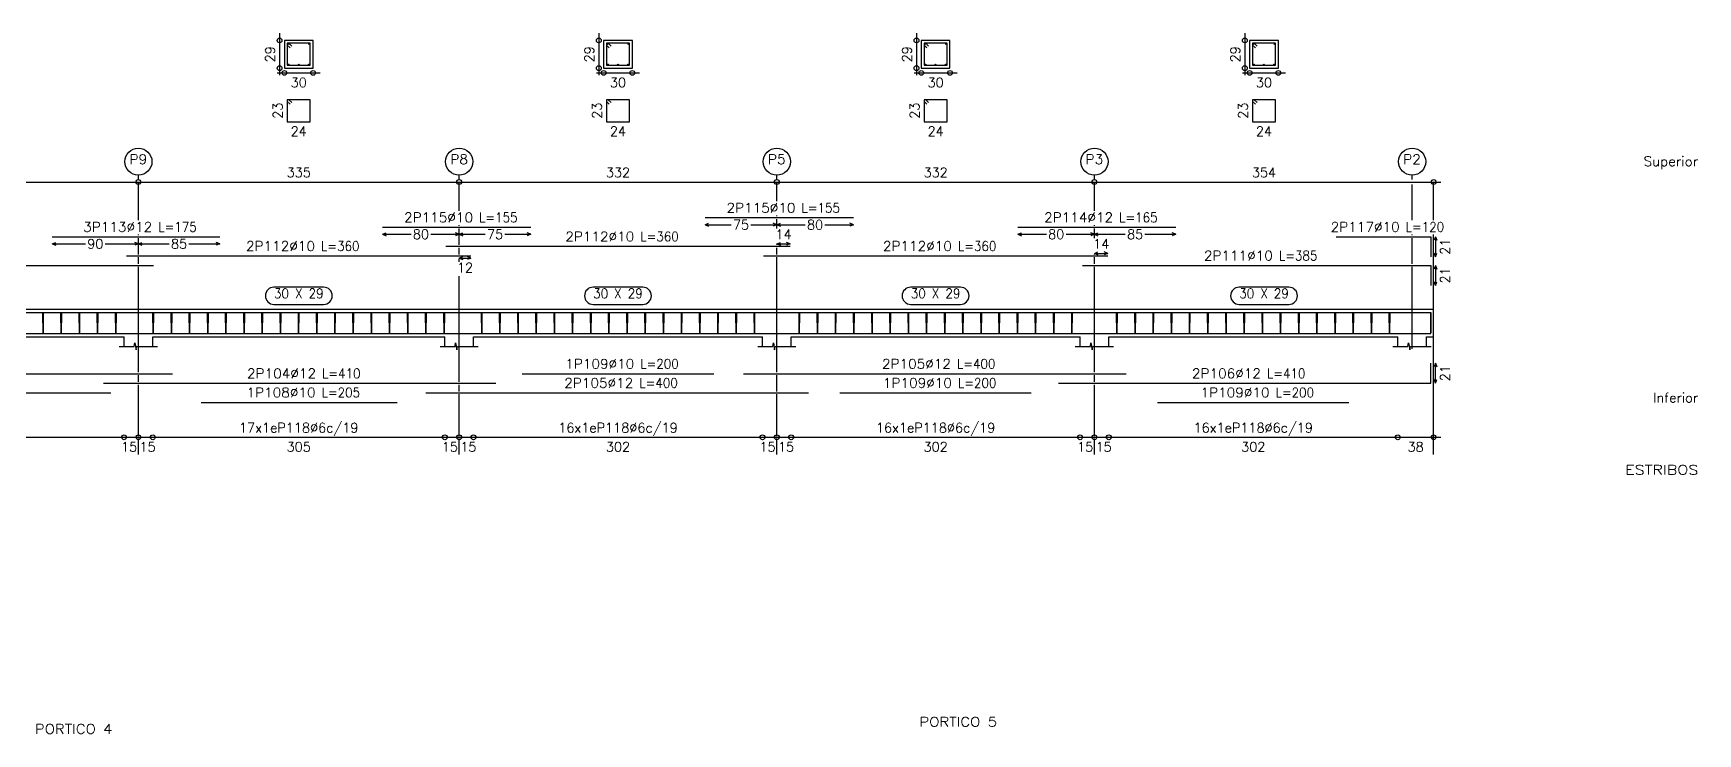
# Model space of a CAD drawing. Header units: millimetres. Extents: x 650.1 to 709.5, y 350.8 to 392.8.
# Drawn here: x 682.11 to 699.5, y 361.89 to 369.21 of the extents above; entities that cross this region are included whole.
import ezdxf
from ezdxf.enums import TextEntityAlignment as Align

# ---------------------------------------------------------------- set-up
doc = ezdxf.new("R2010")
doc.units = ezdxf.units.MM
doc.linetypes.add('CYPELINEA', pattern=[0])
for name, color, linetype in [('ARM_DENTRO_VIGA', 4, 'Continuous'), ('ARM_ESTRIBOS', 5, 'Continuous'), ('ARM_LONGITUDES', 3, 'CYPELINEA'), ('ARM_TEXTOS', 3, 'CYPELINEA'), ('COT_ARM', 3, 'CYPELINEA'), ('COT_COTAS', 3, 'CYPELINEA'), ('COT_EST', 3, 'CYPELINEA'), ('COT_LIN_APOYOS', 2, 'CYPELINEA'), ('COT_LIN_AUX_COTA', 2, 'CYPELINEA'), ('REF_ESCALA', 3, 'CYPELINEA'), ('REF_NOMBRE', 3, 'CYPELINEA'), ('REF_REFERENCIA', 3, 'CYPELINEA'), ('SEC_CONTORNOS', 2, 'Continuous'), ('SEC_DIM_VIGA', 3, 'CYPELINEA'), ('TXT_EST', 3, 'CYPELINEA'), ('TXT_LONG', 3, 'CYPELINEA')]:
    doc.layers.add(name, color=color, linetype=linetype)
doc.styles.get("Standard").update_dxf_attribs({"font": 'romans.shx'})

msp = doc.modelspace()

# ---------------------------------------------------------------- linework, layer by layer
at = {"layer": 'ARM_DENTRO_VIGA', "color": 4}
for p, q in [((684.765, 369.102), (684.78, 369.102)), ((684.772, 369.11), (684.772, 369.095)), ((684.983, 369.102), (684.998, 369.102)), ((684.99, 369.11), (684.99, 369.095)), ((688.101, 369.102), (688.116, 369.102)), ((688.109, 369.11), (688.109, 369.095)), ((688.319, 369.102), (688.334, 369.102)), ((688.327, 369.11), (688.327, 369.095)), ((691.421, 369.102), (691.436, 369.102)), ((691.429, 369.11), (691.429, 369.095)), ((691.639, 369.102), (691.654, 369.102)), ((691.647, 369.11), (691.647, 369.095)), ((694.854, 369.102), (694.869, 369.102)), ((694.861, 369.11), (694.861, 369.095)), ((695.072, 369.102), (695.087, 369.102)), ((695.079, 369.11), (695.079, 369.095)), ((684.764, 368.885), (684.782, 368.885)), ((684.773, 368.894), (684.773, 368.876)), ((684.874, 368.885), (684.889, 368.885)), ((684.881, 368.892), (684.881, 368.877)), ((684.98, 368.885), (684.998, 368.885)), ((684.989, 368.894), (684.989, 368.876)), ((688.101, 368.885), (688.119, 368.885)), ((688.11, 368.894), (688.11, 368.876)), ((688.21, 368.885), (688.225, 368.885)), ((688.218, 368.892), (688.218, 368.877)), ((688.317, 368.885), (688.335, 368.885)), ((688.326, 368.894), (688.326, 368.876)), ((691.421, 368.885), (691.439, 368.885)), ((691.43, 368.894), (691.43, 368.876)), ((691.53, 368.885), (691.545, 368.885)), ((691.538, 368.892), (691.538, 368.877)), ((691.637, 368.885), (691.655, 368.885)), ((691.646, 368.894), (691.646, 368.876)), ((694.853, 368.885), (694.871, 368.885)), ((694.862, 368.894), (694.862, 368.876)), ((694.963, 368.885), (694.978, 368.885)), ((694.97, 368.892), (694.97, 368.877)), ((695.069, 368.885), (695.087, 368.885)), ((695.078, 368.894), (695.078, 368.876))]:
    msp.add_line(p, q, dxfattribs=at)
for points in [[(689.128, 367.286), (690.678, 367.286)], [(682.305, 367.086), (684.055, 367.086)], [(685.758, 367.186), (687.308, 367.186)], [(692.398, 367.186), (694.048, 367.186)], [(695.723, 367.086), (696.713, 367.086), (696.713, 366.876)], [(686.418, 366.986), (690.018, 366.986)], [(678.922, 366.576), (678.922, 366.786), (683.362, 366.786)], [(683.081, 366.886), (686.681, 366.886)], [(689.738, 366.886), (693.338, 366.886)], [(693.073, 366.786), (696.713, 366.786), (696.713, 366.576)], [(678.922, 366.082), (678.922, 366.292), (683.362, 366.292)], [(678.922, 366.284), (678.922, 366.074), (683.562, 366.074)], [(682.305, 366.292), (684.055, 366.292)], [(683.081, 366.292), (686.681, 366.292)], [(685.758, 366.292), (687.308, 366.292)], [(686.418, 366.292), (690.018, 366.292)], [(689.128, 366.292), (690.678, 366.292)], [(689.738, 366.292), (693.338, 366.292)], [(692.398, 366.292), (694.048, 366.292)], [(692.823, 366.074), (696.713, 366.074), (696.713, 366.284)], [(693.073, 366.292), (696.713, 366.292), (696.713, 366.082)], [(695.723, 366.292), (696.713, 366.292), (696.713, 366.082)], [(679.416, 366.074), (682.916, 366.074)], [(682.841, 366.074), (686.941, 366.074)], [(683.862, 366.074), (685.911, 366.074)], [(686.208, 366.074), (690.208, 366.074)], [(687.218, 366.074), (689.218, 366.074)], [(689.528, 366.074), (693.528, 366.074)], [(690.538, 366.074), (692.538, 366.074)], [(693.858, 366.074), (695.858, 366.074)], [(678.922, 365.863), (678.922, 365.653), (683.562, 365.653)], [(692.823, 365.553), (696.713, 365.553), (696.713, 365.763)], [(682.841, 365.553), (686.941, 365.553)], [(687.218, 365.653), (689.218, 365.653)], [(689.528, 365.653), (693.528, 365.653)], [(679.416, 365.453), (682.916, 365.453)], [(683.862, 365.353), (685.911, 365.353)], [(686.208, 365.453), (690.208, 365.453)], [(690.538, 365.453), (692.538, 365.453)], [(693.858, 365.353), (695.858, 365.353)]]:
    msp.add_lwpolyline(points, dxfattribs=at)
for centre, radius in [((684.772, 369.102), 0.005), ((684.99, 369.102), 0.005), ((688.109, 369.102), 0.005), ((688.327, 369.102), 0.005), ((691.429, 369.102), 0.005), ((691.647, 369.102), 0.005), ((694.861, 369.102), 0.005), ((695.079, 369.102), 0.005), ((684.773, 368.885), 0.006), ((684.881, 368.885), 0.005), ((684.989, 368.885), 0.006), ((688.11, 368.885), 0.006), ((688.218, 368.885), 0.005), ((688.326, 368.885), 0.006), ((691.43, 368.885), 0.006), ((691.538, 368.885), 0.005), ((691.646, 368.885), 0.006), ((694.862, 368.885), 0.006), ((694.97, 368.885), 0.005), ((695.078, 368.885), 0.006)]:
    msp.add_circle(centre, radius, dxfattribs=at)
at = {"layer": 'ARM_ESTRIBOS', "color": 5}
for points in [[(684.809, 369.079), (684.779, 369.109), (684.761, 369.109), (684.761, 368.879), (685.001, 368.879), (685.001, 369.109), (684.761, 369.109), (684.761, 369.091), (684.791, 369.061)], [(688.145, 369.079), (688.116, 369.109), (688.098, 369.109), (688.098, 368.879), (688.338, 368.879), (688.338, 369.109), (688.098, 369.109), (688.098, 369.091), (688.127, 369.061)], [(691.465, 369.079), (691.436, 369.109), (691.418, 369.109), (691.418, 368.879), (691.658, 368.879), (691.658, 369.109), (691.418, 369.109), (691.418, 369.091), (691.447, 369.061)], [(694.898, 369.079), (694.868, 369.109), (694.85, 369.109), (694.85, 368.879), (695.09, 368.879), (695.09, 369.109), (694.85, 369.109), (694.85, 369.091), (694.88, 369.061)], [(684.809, 368.489), (684.779, 368.519), (684.761, 368.519), (684.761, 368.289), (685.001, 368.289), (685.001, 368.519), (684.761, 368.519), (684.761, 368.501), (684.791, 368.471)], [(688.145, 368.489), (688.116, 368.519), (688.098, 368.519), (688.098, 368.289), (688.338, 368.289), (688.338, 368.519), (688.098, 368.519), (688.098, 368.501), (688.127, 368.471)], [(691.465, 368.489), (691.436, 368.519), (691.418, 368.519), (691.418, 368.289), (691.658, 368.289), (691.658, 368.519), (691.418, 368.519), (691.418, 368.501), (691.447, 368.471)], [(694.898, 368.489), (694.868, 368.519), (694.85, 368.519), (694.85, 368.289), (695.09, 368.289), (695.09, 368.519), (694.85, 368.519), (694.85, 368.501), (694.88, 368.471)], [(682.211, 366.269), (682.211, 366.298), (682.208, 366.068), (682.205, 366.298), (682.204, 366.28), (682.204, 366.251)], [(682.401, 366.269), (682.401, 366.298), (682.398, 366.068), (682.395, 366.298), (682.394, 366.28), (682.394, 366.251)], [(682.591, 366.269), (682.591, 366.298), (682.588, 366.068), (682.585, 366.298), (682.584, 366.28), (682.584, 366.251)], [(682.781, 366.269), (682.781, 366.298), (682.778, 366.068), (682.775, 366.298), (682.774, 366.28), (682.774, 366.251)], [(682.971, 366.269), (682.971, 366.298), (682.968, 366.068), (682.965, 366.298), (682.964, 366.28), (682.964, 366.251)], [(683.363, 366.269), (683.363, 366.298), (683.36, 366.068), (683.357, 366.298), (683.357, 366.28), (683.357, 366.251)], [(683.553, 366.269), (683.553, 366.298), (683.55, 366.068), (683.547, 366.298), (683.547, 366.28), (683.547, 366.251)], [(683.743, 366.269), (683.743, 366.298), (683.74, 366.068), (683.737, 366.298), (683.737, 366.28), (683.737, 366.251)], [(683.933, 366.269), (683.933, 366.298), (683.93, 366.068), (683.927, 366.298), (683.927, 366.28), (683.927, 366.251)], [(684.123, 366.269), (684.123, 366.298), (684.12, 366.068), (684.117, 366.298), (684.117, 366.28), (684.117, 366.251)], [(684.313, 366.269), (684.313, 366.298), (684.31, 366.068), (684.307, 366.298), (684.307, 366.28), (684.307, 366.251)], [(684.503, 366.269), (684.503, 366.298), (684.5, 366.068), (684.497, 366.298), (684.497, 366.28), (684.497, 366.251)], [(684.693, 366.269), (684.693, 366.298), (684.69, 366.068), (684.687, 366.298), (684.687, 366.28), (684.687, 366.251)], [(684.883, 366.269), (684.883, 366.298), (684.88, 366.068), (684.877, 366.298), (684.877, 366.28), (684.877, 366.251)], [(685.073, 366.269), (685.073, 366.298), (685.07, 366.068), (685.067, 366.298), (685.067, 366.28), (685.067, 366.251)], [(685.263, 366.269), (685.263, 366.298), (685.26, 366.068), (685.257, 366.298), (685.257, 366.28), (685.257, 366.251)], [(685.453, 366.269), (685.453, 366.298), (685.45, 366.068), (685.447, 366.298), (685.447, 366.28), (685.447, 366.251)], [(685.643, 366.269), (685.643, 366.298), (685.64, 366.068), (685.637, 366.298), (685.637, 366.28), (685.637, 366.251)], [(685.833, 366.269), (685.833, 366.298), (685.83, 366.068), (685.827, 366.298), (685.827, 366.28), (685.827, 366.251)], [(686.023, 366.269), (686.023, 366.298), (686.02, 366.068), (686.017, 366.298), (686.017, 366.28), (686.017, 366.251)], [(686.213, 366.269), (686.213, 366.298), (686.21, 366.068), (686.207, 366.298), (686.207, 366.28), (686.207, 366.251)], [(686.403, 366.269), (686.403, 366.298), (686.4, 366.068), (686.397, 366.298), (686.397, 366.28), (686.397, 366.251)], [(686.796, 366.269), (686.796, 366.298), (686.793, 366.068), (686.79, 366.298), (686.79, 366.28), (686.79, 366.251)], [(686.986, 366.269), (686.986, 366.298), (686.983, 366.068), (686.98, 366.298), (686.98, 366.28), (686.98, 366.251)], [(687.176, 366.269), (687.176, 366.298), (687.173, 366.068), (687.17, 366.298), (687.17, 366.28), (687.17, 366.251)], [(687.366, 366.269), (687.366, 366.298), (687.363, 366.068), (687.36, 366.298), (687.36, 366.28), (687.36, 366.251)], [(687.556, 366.269), (687.556, 366.298), (687.553, 366.068), (687.55, 366.298), (687.55, 366.28), (687.55, 366.251)], [(687.746, 366.269), (687.746, 366.298), (687.743, 366.068), (687.74, 366.298), (687.74, 366.28), (687.74, 366.251)], [(687.936, 366.269), (687.936, 366.298), (687.933, 366.068), (687.93, 366.298), (687.93, 366.28), (687.93, 366.251)], [(688.126, 366.269), (688.126, 366.298), (688.123, 366.068), (688.12, 366.298), (688.12, 366.28), (688.12, 366.251)], [(688.316, 366.269), (688.316, 366.298), (688.313, 366.068), (688.31, 366.298), (688.31, 366.28), (688.31, 366.251)], [(688.506, 366.269), (688.506, 366.298), (688.503, 366.068), (688.5, 366.298), (688.5, 366.28), (688.5, 366.251)], [(688.696, 366.269), (688.696, 366.298), (688.693, 366.068), (688.69, 366.298), (688.69, 366.28), (688.69, 366.251)], [(688.886, 366.269), (688.886, 366.298), (688.883, 366.068), (688.88, 366.298), (688.88, 366.28), (688.88, 366.251)], [(689.076, 366.269), (689.076, 366.298), (689.073, 366.068), (689.07, 366.298), (689.07, 366.28), (689.07, 366.251)], [(689.266, 366.269), (689.266, 366.298), (689.263, 366.068), (689.26, 366.298), (689.26, 366.28), (689.26, 366.251)], [(689.456, 366.269), (689.456, 366.298), (689.453, 366.068), (689.45, 366.298), (689.45, 366.28), (689.45, 366.251)], [(689.646, 366.269), (689.646, 366.298), (689.643, 366.068), (689.64, 366.298), (689.64, 366.28), (689.64, 366.251)], [(690.116, 366.269), (690.116, 366.298), (690.113, 366.068), (690.11, 366.298), (690.11, 366.28), (690.11, 366.251)], [(690.306, 366.269), (690.306, 366.298), (690.303, 366.068), (690.3, 366.298), (690.3, 366.28), (690.3, 366.251)], [(690.496, 366.269), (690.496, 366.298), (690.493, 366.068), (690.49, 366.298), (690.49, 366.28), (690.49, 366.251)], [(690.686, 366.269), (690.686, 366.298), (690.683, 366.068), (690.68, 366.298), (690.68, 366.28), (690.68, 366.251)], [(690.876, 366.269), (690.876, 366.298), (690.873, 366.068), (690.87, 366.298), (690.87, 366.28), (690.87, 366.251)], [(691.066, 366.269), (691.066, 366.298), (691.063, 366.068), (691.06, 366.298), (691.06, 366.28), (691.06, 366.251)], [(691.256, 366.269), (691.256, 366.298), (691.253, 366.068), (691.25, 366.298), (691.25, 366.28), (691.25, 366.251)], [(691.446, 366.269), (691.446, 366.298), (691.443, 366.068), (691.44, 366.298), (691.44, 366.28), (691.44, 366.251)], [(691.636, 366.269), (691.636, 366.298), (691.633, 366.068), (691.63, 366.298), (691.63, 366.28), (691.63, 366.251)], [(691.826, 366.269), (691.826, 366.298), (691.823, 366.068), (691.82, 366.298), (691.82, 366.28), (691.82, 366.251)], [(692.016, 366.269), (692.016, 366.298), (692.013, 366.068), (692.01, 366.298), (692.01, 366.28), (692.01, 366.251)], [(692.206, 366.269), (692.206, 366.298), (692.203, 366.068), (692.2, 366.298), (692.2, 366.28), (692.2, 366.251)], [(692.396, 366.269), (692.396, 366.298), (692.393, 366.068), (692.39, 366.298), (692.39, 366.28), (692.39, 366.251)], [(692.586, 366.269), (692.586, 366.298), (692.583, 366.068), (692.58, 366.298), (692.58, 366.28), (692.58, 366.251)], [(692.776, 366.269), (692.776, 366.298), (692.773, 366.068), (692.77, 366.298), (692.77, 366.28), (692.77, 366.251)], [(692.966, 366.269), (692.966, 366.298), (692.963, 366.068), (692.96, 366.298), (692.96, 366.28), (692.96, 366.251)], [(693.436, 366.269), (693.436, 366.298), (693.433, 366.068), (693.43, 366.298), (693.43, 366.28), (693.43, 366.251)], [(693.626, 366.269), (693.626, 366.298), (693.623, 366.068), (693.62, 366.298), (693.62, 366.28), (693.62, 366.251)], [(693.816, 366.269), (693.816, 366.298), (693.813, 366.068), (693.81, 366.298), (693.81, 366.28), (693.81, 366.251)], [(694.006, 366.269), (694.006, 366.298), (694.003, 366.068), (694, 366.298), (694, 366.28), (694, 366.251)], [(694.196, 366.269), (694.196, 366.298), (694.193, 366.068), (694.19, 366.298), (694.19, 366.28), (694.19, 366.251)], [(694.386, 366.269), (694.386, 366.298), (694.383, 366.068), (694.38, 366.298), (694.38, 366.28), (694.38, 366.251)], [(694.576, 366.269), (694.576, 366.298), (694.573, 366.068), (694.57, 366.298), (694.57, 366.28), (694.57, 366.251)], [(694.766, 366.269), (694.766, 366.298), (694.763, 366.068), (694.76, 366.298), (694.76, 366.28), (694.76, 366.251)], [(694.956, 366.269), (694.956, 366.298), (694.953, 366.068), (694.95, 366.298), (694.95, 366.28), (694.95, 366.251)], [(695.146, 366.269), (695.146, 366.298), (695.143, 366.068), (695.14, 366.298), (695.14, 366.28), (695.14, 366.251)], [(695.336, 366.269), (695.336, 366.298), (695.333, 366.068), (695.33, 366.298), (695.33, 366.28), (695.33, 366.251)], [(695.526, 366.269), (695.526, 366.298), (695.523, 366.068), (695.52, 366.298), (695.52, 366.28), (695.52, 366.251)], [(695.716, 366.269), (695.716, 366.298), (695.713, 366.068), (695.71, 366.298), (695.71, 366.28), (695.71, 366.251)], [(695.906, 366.269), (695.906, 366.298), (695.903, 366.068), (695.9, 366.298), (695.9, 366.28), (695.9, 366.251)], [(696.096, 366.269), (696.096, 366.298), (696.093, 366.068), (696.09, 366.298), (696.09, 366.28), (696.09, 366.251)], [(696.286, 366.269), (696.286, 366.298), (696.283, 366.068), (696.28, 366.298), (696.28, 366.28), (696.28, 366.251)]]:
    msp.add_lwpolyline(points, dxfattribs=at)
at = {"layer": 'ARM_LONGITUDES', "color": 3}
for p, q in [((696.763, 367.086), (696.748, 367.048)), ((696.763, 367.086), (696.763, 366.876)), ((696.763, 367.086), (696.778, 367.048)), ((696.763, 366.876), (696.748, 366.913)), ((696.763, 366.876), (696.778, 366.913)), ((696.763, 366.786), (696.748, 366.748)), ((696.763, 366.786), (696.763, 366.576)), ((696.763, 366.786), (696.778, 366.748)), ((696.763, 366.576), (696.748, 366.613)), ((696.763, 366.576), (696.778, 366.613)), ((696.763, 365.763), (696.748, 365.726)), ((696.763, 365.553), (696.763, 365.763)), ((696.763, 365.763), (696.778, 365.726)), ((696.763, 365.553), (696.748, 365.591)), ((696.763, 365.553), (696.778, 365.591))]:
    msp.add_line(p, q, dxfattribs=at)
at = {"layer": 'COT_ARM', "color": 3}
for p, q in [((685.758, 367.111), (685.795, 367.126)), ((685.758, 367.111), (686.055, 367.111)), ((685.758, 367.111), (685.795, 367.096)), ((686.26, 367.111), (686.558, 367.111)), ((686.558, 367.111), (686.52, 367.126)), ((686.558, 367.111), (686.52, 367.096)), ((686.558, 367.111), (686.595, 367.126)), ((686.558, 367.111), (686.83, 367.111)), ((686.558, 367.111), (686.595, 367.096)), ((687.035, 367.111), (687.308, 367.111)), ((687.308, 367.111), (687.27, 367.126)), ((687.308, 367.111), (687.27, 367.096)), ((689.128, 367.211), (689.165, 367.226)), ((689.128, 367.211), (689.4, 367.211)), ((689.128, 367.211), (689.165, 367.196)), ((689.606, 367.211), (689.878, 367.211)), ((689.878, 367.211), (689.84, 367.226)), ((689.878, 367.211), (689.84, 367.196)), ((689.878, 367.211), (689.915, 367.226)), ((689.878, 367.211), (690.175, 367.211)), ((689.878, 367.211), (689.915, 367.196)), ((690.381, 367.211), (690.678, 367.211)), ((690.678, 367.211), (690.64, 367.226)), ((690.678, 367.211), (690.64, 367.196)), ((692.398, 367.111), (692.435, 367.126)), ((692.398, 367.111), (692.695, 367.111)), ((692.398, 367.111), (692.435, 367.096)), ((692.901, 367.111), (693.198, 367.111)), ((693.198, 367.111), (693.16, 367.126)), ((693.198, 367.111), (693.16, 367.096)), ((693.198, 367.111), (693.235, 367.126)), ((693.198, 367.111), (693.52, 367.111)), ((693.198, 367.111), (693.235, 367.096)), ((693.726, 367.111), (694.048, 367.111)), ((694.048, 367.111), (694.01, 367.126)), ((694.048, 367.111), (694.01, 367.096)), ((682.305, 367.011), (682.342, 367.026)), ((682.305, 367.011), (682.652, 367.011)), ((682.305, 367.011), (682.342, 366.996)), ((682.857, 367.011), (683.205, 367.011)), ((683.205, 367.011), (683.167, 367.026)), ((683.205, 367.011), (683.167, 366.996)), ((683.205, 367.011), (683.242, 367.026)), ((683.205, 367.011), (683.527, 367.011)), ((683.205, 367.011), (683.242, 366.996)), ((683.732, 367.011), (684.055, 367.011)), ((684.055, 367.011), (684.017, 367.026)), ((684.055, 367.011), (684.017, 366.996)), ((689.878, 367.011), (689.915, 367.026)), ((689.878, 367.011), (690.018, 367.011)), ((689.878, 367.011), (689.915, 366.996)), ((690.018, 367.011), (689.98, 367.026)), ((690.018, 367.011), (689.98, 366.996)), ((693.198, 366.911), (693.235, 366.926)), ((693.198, 366.911), (693.338, 366.911)), ((693.198, 366.911), (693.235, 366.896)), ((693.338, 366.911), (693.3, 366.926)), ((693.338, 366.911), (693.3, 366.896)), ((686.558, 366.863), (686.595, 366.878)), ((686.558, 366.863), (686.681, 366.863)), ((686.558, 366.863), (686.595, 366.848)), ((686.681, 366.863), (686.644, 366.878)), ((686.681, 366.863), (686.644, 366.848))]:
    msp.add_line(p, q, dxfattribs=at)
at = {"layer": 'COT_COTAS', "color": 3}
for p, q in [((678.817, 367.658), (683.205, 367.658)), ((683.205, 367.658), (686.558, 367.658)), ((686.558, 367.658), (689.878, 367.658)), ((689.878, 367.658), (693.198, 367.658)), ((693.198, 367.658), (696.818, 367.658))]:
    msp.add_line(p, q, dxfattribs=at)
for centre in [(683.205, 367.658), (686.558, 367.658), (689.878, 367.658), (693.198, 367.658), (696.743, 367.658)]:
    msp.add_circle(centre, 0.025, dxfattribs=at)
at = {"layer": 'COT_EST', "color": 3}
for p, q in [((679.267, 364.988), (683.055, 364.988)), ((683.055, 364.988), (683.205, 364.988)), ((683.205, 364.988), (683.355, 364.988)), ((683.355, 364.988), (686.408, 364.988)), ((686.408, 364.988), (686.558, 364.988)), ((686.558, 364.988), (686.708, 364.988)), ((686.708, 364.988), (689.728, 364.988)), ((689.728, 364.988), (689.878, 364.988)), ((689.878, 364.988), (690.028, 364.988)), ((690.028, 364.988), (693.048, 364.988)), ((693.048, 364.988), (693.198, 364.988)), ((693.198, 364.988), (693.348, 364.988)), ((693.348, 364.988), (696.368, 364.988)), ((696.368, 364.988), (696.818, 364.988))]:
    msp.add_line(p, q, dxfattribs=at)
for centre in [(683.055, 364.988), (683.205, 364.988), (683.355, 364.988), (686.408, 364.988), (686.558, 364.988), (686.708, 364.988), (689.728, 364.988), (689.878, 364.988), (690.028, 364.988), (693.048, 364.988), (693.198, 364.988), (693.348, 364.988), (696.368, 364.988), (696.743, 364.988)]:
    msp.add_circle(centre, 0.025, dxfattribs=at)
at = {"layer": 'COT_LIN_APOYOS', "color": 2}
for p, q in [((683.205, 367.458), (683.205, 367.646)), ((686.558, 367.458), (686.558, 367.646)), ((689.878, 367.458), (689.878, 367.646)), ((693.198, 367.458), (693.198, 367.646)), ((696.743, 367.646), (696.743, 367.658)), ((696.743, 367.458), (696.743, 367.646)), ((683.205, 367.258), (683.205, 367.458)), ((686.558, 367.358), (686.558, 367.458)), ((693.198, 367.358), (693.198, 367.458)), ((696.743, 367.258), (696.743, 367.458)), ((689.878, 367.301), (689.878, 367.308)), ((689.878, 367.218), (689.878, 367.271)), ((683.205, 367.101), (683.205, 367.108)), ((686.558, 367.201), (686.558, 367.208)), ((686.558, 367.118), (686.558, 367.171)), ((686.558, 367.001), (686.558, 367.103)), ((689.878, 367.171), (689.878, 367.203)), ((693.198, 367.201), (693.198, 367.208)), ((693.198, 367.118), (693.198, 367.171)), ((693.198, 367.071), (693.198, 367.103)), ((696.743, 366.558), (696.743, 367.108)), ((683.205, 367.018), (683.205, 367.071)), ((683.205, 366.901), (683.205, 367.003)), ((686.558, 366.901), (686.558, 366.971)), ((689.878, 367.001), (689.878, 367.003)), ((689.878, 366.901), (689.878, 366.971)), ((693.198, 366.901), (693.198, 366.903)), ((683.205, 366.801), (683.205, 366.871)), ((683.205, 366.558), (683.205, 366.771)), ((686.558, 366.823), (686.558, 366.856)), ((689.878, 366.558), (689.878, 366.871)), ((693.198, 366.801), (693.198, 366.871)), ((693.198, 366.558), (693.198, 366.771)), ((683.205, 365.878), (683.205, 366.558)), ((686.558, 366.558), (686.558, 366.673)), ((686.558, 365.878), (686.558, 366.558)), ((689.878, 365.878), (689.878, 366.558)), ((693.198, 365.878), (693.198, 366.558)), ((696.743, 365.878), (696.743, 366.558)), ((683.205, 365.668), (683.205, 365.878)), ((686.558, 365.568), (686.558, 365.878)), ((689.878, 365.668), (689.878, 365.878)), ((693.198, 365.668), (693.198, 365.878)), ((696.743, 365.138), (696.743, 365.878)), ((683.205, 365.568), (683.205, 365.638)), ((683.205, 365.138), (683.205, 365.538)), ((686.558, 365.468), (686.558, 365.538)), ((689.878, 365.468), (689.878, 365.638)), ((693.198, 365.568), (693.198, 365.638)), ((693.198, 365.138), (693.198, 365.538)), ((686.558, 365.138), (686.558, 365.438)), ((689.878, 365.138), (689.878, 365.438)), ((683.205, 365.001), (683.205, 365.138)), ((686.558, 365.001), (686.558, 365.138)), ((689.878, 365.001), (689.878, 365.138)), ((693.198, 365.001), (693.198, 365.138)), ((696.743, 365.001), (696.743, 365.138)), ((696.743, 364.976), (696.743, 365.001)), ((683.205, 364.808), (683.205, 364.976)), ((686.558, 364.808), (686.558, 364.976)), ((689.878, 364.808), (689.878, 364.976)), ((693.198, 364.808), (693.198, 364.976)), ((696.743, 364.808), (696.743, 364.976))]:
    msp.add_line(p, q, dxfattribs=at)
at = {"layer": 'COT_LIN_AUX_COTA', "color": 2}
for p, q in [((683.205, 367.683), (683.205, 367.728)), ((686.558, 367.683), (686.558, 367.728)), ((689.878, 367.683), (689.878, 367.728)), ((693.198, 367.683), (693.198, 367.728)), ((696.518, 367.683), (696.518, 367.728)), ((696.518, 367.458), (696.518, 367.633)), ((696.518, 367.258), (696.518, 367.458)), ((696.518, 367.101), (696.518, 367.108)), ((696.518, 366.801), (696.518, 367.071)), ((696.518, 366.558), (696.518, 366.771)), ((696.518, 365.913), (696.518, 366.558))]:
    msp.add_line(p, q, dxfattribs=at)
at = {"layer": 'REF_NOMBRE', "color": 3}
for p, q in [((685.141, 366.558), (684.622, 366.558)), ((688.477, 366.558), (687.958, 366.558)), ((691.797, 366.558), (691.278, 366.558)), ((695.23, 366.558), (694.711, 366.558)), ((684.622, 366.378), (685.141, 366.378)), ((687.958, 366.378), (688.477, 366.378)), ((691.278, 366.378), (691.797, 366.378)), ((694.711, 366.378), (695.23, 366.378))]:
    msp.add_line(p, q, dxfattribs=at)
for centre, start, end in [((684.622, 366.468), 90, 270), ((685.141, 366.468), 270, 90), ((687.958, 366.468), 90, 270), ((688.477, 366.468), 270, 90), ((691.278, 366.468), 90, 270), ((691.797, 366.468), 270, 90), ((694.711, 366.468), 90, 270), ((695.23, 366.468), 270, 90)]:
    msp.add_arc(centre, 0.09, start, end, dxfattribs=at)
at = {"layer": 'REF_REFERENCIA', "color": 3}
for centre in [(683.205, 367.871), (686.558, 367.871), (689.878, 367.871), (693.198, 367.871), (696.518, 367.871)]:
    msp.add_circle(centre, 0.142, dxfattribs=at)
at = {"layer": 'SEC_CONTORNOS', "color": 2}
for p, q in [((679.267, 366.328), (683.055, 366.328)), ((683.055, 366.328), (683.205, 366.328)), ((683.055, 366.328), (683.205, 366.328)), ((683.205, 366.328), (683.355, 366.328)), ((683.205, 366.328), (683.355, 366.328)), ((683.355, 366.328), (686.408, 366.328)), ((686.408, 366.328), (686.558, 366.328)), ((686.408, 366.328), (686.558, 366.328)), ((686.558, 366.328), (686.708, 366.328)), ((686.558, 366.328), (686.708, 366.328)), ((686.708, 366.328), (689.728, 366.328)), ((689.728, 366.328), (689.878, 366.328)), ((689.728, 366.328), (689.878, 366.328)), ((689.878, 366.328), (690.028, 366.328)), ((689.878, 366.328), (690.028, 366.328)), ((690.028, 366.328), (693.048, 366.328)), ((693.048, 366.328), (693.198, 366.328)), ((693.048, 366.328), (693.198, 366.328)), ((693.198, 366.328), (693.348, 366.328)), ((693.198, 366.328), (693.348, 366.328)), ((693.348, 366.328), (696.368, 366.328)), ((696.368, 366.328), (696.668, 366.328)), ((696.368, 366.328), (696.668, 366.328)), ((696.668, 366.328), (696.743, 366.328)), ((696.743, 366.038), (696.743, 366.328)), ((679.267, 366.038), (683.055, 366.038)), ((683.055, 365.938), (683.055, 366.038)), ((683.355, 366.038), (686.408, 366.038)), ((683.355, 365.938), (683.355, 366.038)), ((686.408, 365.938), (686.408, 366.038)), ((686.708, 366.038), (689.728, 366.038)), ((686.708, 365.938), (686.708, 366.038)), ((689.728, 365.938), (689.728, 366.038)), ((690.028, 366.038), (693.048, 366.038)), ((690.028, 365.938), (690.028, 366.038)), ((693.048, 365.938), (693.048, 366.038)), ((693.348, 366.038), (696.368, 366.038)), ((693.348, 365.938), (693.348, 366.038)), ((696.368, 365.938), (696.368, 366.038)), ((696.668, 365.938), (696.668, 366.038)), ((696.668, 366.038), (696.743, 366.038)), ((683.005, 365.938), (683.162, 365.938)), ((683.162, 365.938), (683.169, 365.976)), ((683.169, 365.976), (683.181, 365.901)), ((683.181, 365.901), (683.187, 365.938)), ((683.187, 365.938), (683.405, 365.938)), ((686.358, 365.938), (686.515, 365.938)), ((686.515, 365.938), (686.521, 365.976)), ((686.521, 365.976), (686.534, 365.901)), ((686.534, 365.901), (686.54, 365.938)), ((686.54, 365.938), (686.758, 365.938)), ((689.678, 365.938), (689.835, 365.938)), ((689.835, 365.938), (689.842, 365.976)), ((689.842, 365.976), (689.854, 365.901)), ((689.854, 365.901), (689.86, 365.938)), ((689.86, 365.938), (690.078, 365.938)), ((692.998, 365.938), (693.155, 365.938)), ((693.155, 365.938), (693.161, 365.976)), ((693.161, 365.976), (693.174, 365.901)), ((693.174, 365.901), (693.18, 365.938)), ((693.18, 365.938), (693.398, 365.938)), ((696.318, 365.938), (696.475, 365.938)), ((696.475, 365.938), (696.482, 365.976)), ((696.482, 365.976), (696.494, 365.901)), ((696.494, 365.901), (696.5, 365.938)), ((696.5, 365.938), (696.718, 365.938))]:
    msp.add_line(p, q, dxfattribs=at)
for points in [[(684.731, 369.139), (684.731, 368.849), (685.031, 368.849), (685.031, 369.139), (684.731, 369.139)], [(688.068, 369.139), (688.068, 368.849), (688.368, 368.849), (688.368, 369.139), (688.068, 369.139)], [(691.388, 369.139), (691.388, 368.849), (691.688, 368.849), (691.688, 369.139), (691.388, 369.139)], [(694.82, 369.139), (694.82, 368.849), (695.12, 368.849), (695.12, 369.139), (694.82, 369.139)]]:
    msp.add_lwpolyline(points, dxfattribs=at)
at = {"layer": 'SEC_DIM_VIGA', "color": 3}
for p, q in [((684.681, 369.214), (684.681, 368.774)), ((688.018, 369.214), (688.018, 368.774)), ((691.338, 369.214), (691.338, 368.774)), ((694.77, 369.214), (694.77, 368.774)), ((684.656, 368.799), (685.106, 368.799)), ((687.993, 368.799), (688.443, 368.799)), ((691.313, 368.799), (691.763, 368.799)), ((694.745, 368.799), (695.195, 368.799))]:
    msp.add_line(p, q, dxfattribs=at)
for centre in [(684.681, 369.139), (688.018, 369.139), (691.338, 369.139), (694.77, 369.139), (684.681, 368.849), (684.731, 368.799), (685.031, 368.799), (688.018, 368.849), (688.068, 368.799), (688.368, 368.799), (691.338, 368.849), (691.388, 368.799), (691.688, 368.799), (694.77, 368.849), (694.82, 368.799), (695.12, 368.799)]:
    msp.add_circle(centre, 0.025, dxfattribs=at)

# ---------------------------------------------------------------- texts
at = {"layer": 'ARM_LONGITUDES', "color": 3, "width": 1.138065}
for p, p2 in [((696.913, 366.897), (696.913, 367.065)), ((696.913, 366.597), (696.913, 366.765)), ((696.913, 365.574), (696.913, 365.742))]:
    msp.add_text('21', height=0.1, rotation=90, dxfattribs=at).set_placement(p, p2, align=Align.FIT)
at = {"layer": 'ARM_TEXTOS', "color": 3, "width": 0.965064}
for s, p, p2 in [('2P115%%c10', (689.352, 367.338), (690.073, 367.338)), ('2P115%%c10', (685.982, 367.238), (686.703, 367.238)), ('2P114%%c12', (692.672, 367.238), (693.393, 367.238)), ('3P113%%c12', (682.628, 367.138), (683.35, 367.138)), ('2P112%%c10', (687.667, 367.038), (688.388, 367.038)), ('2P117%%c10', (695.667, 367.138), (696.388, 367.138)), ('2P112%%c10', (684.33, 366.938), (685.051, 366.938)), ('2P112%%c10', (690.987, 366.938), (691.708, 366.938)), ('2P111%%c10', (694.342, 366.838), (695.063, 366.838)), ('2P104%%c12', (684.34, 365.606), (685.062, 365.606)), ('1P109%%c10', (687.667, 365.706), (688.388, 365.706)), ('2P105%%c12', (690.977, 365.706), (691.698, 365.706)), ('2P106%%c12', (694.217, 365.606), (694.938, 365.606)), ('2P105%%c12', (687.656, 365.506), (688.378, 365.506)), ('1P109%%c10', (690.987, 365.506), (691.708, 365.506)), ('1P108%%c10', (684.335, 365.406), (685.057, 365.406)), ('1P109%%c10', (694.307, 365.406), (695.028, 365.406))]:
    msp.add_text(s, height=0.1, dxfattribs=at).set_placement(p, p2, align=Align.FIT)
at = {"layer": 'COT_ARM', "color": 3}
for s, width, p, p2 in [('75', 0.953514, (689.419, 367.161), (689.587, 367.161)), ('80', 0.953514, (690.194, 367.161), (690.362, 367.161)), ('80', 0.953514, (686.074, 367.061), (686.242, 367.061)), ('75', 0.953514, (686.849, 367.061), (687.017, 367.061)), ('14', 0.928421, (689.864, 367.061), (690.032, 367.061)), ('80', 0.953514, (692.714, 367.061), (692.882, 367.061)), ('85', 0.953514, (693.539, 367.061), (693.707, 367.061)), ('90', 0.953514, (682.671, 366.961), (682.839, 366.961)), ('85', 0.953514, (683.546, 366.961), (683.714, 366.961)), ('14', 0.928421, (693.184, 366.961), (693.352, 366.961)), ('12', 0.953514, (686.535, 366.713), (686.703, 366.713))]:
    msp.add_text(s, height=0.1, dxfattribs=dict(at, width=width)).set_placement(p, p2, align=Align.FIT)
at = {"layer": 'COT_COTAS', "color": 3}
for s, width, p, p2 in [('335', 0.928421, (684.755, 367.708), (685.007, 367.708)), ('332', 0.928421, (688.092, 367.708), (688.344, 367.708)), ('332', 0.928421, (691.412, 367.708), (691.664, 367.708)), ('354', 0.912414, (694.844, 367.708), (695.096, 367.708))]:
    msp.add_text(s, height=0.1, dxfattribs=dict(at, width=width)).set_placement(p, p2, align=Align.FIT)
at = {"layer": 'COT_EST', "color": 3}
for s, width, p, p2 in [('15', 0.953514, (683.024, 364.838), (683.192, 364.838)), ('15', 0.953514, (683.217, 364.838), (683.385, 364.838)), ('305', 0.928421, (684.755, 364.838), (685.007, 364.838)), ('15', 0.953514, (686.377, 364.838), (686.545, 364.838)), ('15', 0.953514, (686.57, 364.838), (686.738, 364.838)), ('302', 0.928421, (688.092, 364.838), (688.344, 364.838)), ('15', 0.953514, (689.697, 364.838), (689.865, 364.838)), ('15', 0.953514, (689.89, 364.838), (690.058, 364.838)), ('302', 0.928421, (691.412, 364.838), (691.664, 364.838)), ('15', 0.953514, (693.017, 364.838), (693.185, 364.838)), ('15', 0.953514, (693.21, 364.838), (693.378, 364.838)), ('302', 0.928421, (694.732, 364.838), (694.984, 364.838)), ('38', 0.953514, (696.471, 364.838), (696.639, 364.838))]:
    msp.add_text(s, height=0.1, dxfattribs=dict(at, width=width)).set_placement(p, p2, align=Align.FIT)
at = {"layer": 'REF_ESCALA', "color": 3}
for s, width, p, p2 in [('Superior', 0.932695, (698.939, 367.825), (699.508, 367.825)), ('Inferior', 0.904541, (699.038, 365.353), (699.508, 365.353)), ('ESTRIBOS', 1.11125, (698.746, 364.598), (699.508, 364.598))]:
    msp.add_text(s, height=0.1, dxfattribs=dict(at, width=width)).set_placement(p, p2, align=Align.FIT)
at = {"layer": 'REF_NOMBRE', "color": 3}
for s, width, p, p2 in [('30 X 29', 0.789783, (684.622, 366.443), (685.141, 366.443)), ('30 X 29', 0.789783, (687.958, 366.443), (688.477, 366.443)), ('30 X 29', 0.789783, (691.278, 366.443), (691.797, 366.443)), ('30 X 29', 0.789783, (694.711, 366.443), (695.23, 366.443)), ('PORTICO 5', 1.008373, (691.369, 361.962), (692.18, 361.962)), ('PORTICO 4', 1.002441, (682.124, 361.887), (682.935, 361.887))]:
    msp.add_text(s, height=0.1, dxfattribs=dict(at, width=width)).set_placement(p, p2, align=Align.FIT)
at = {"layer": 'REF_REFERENCIA', "color": 3}
for s, width, p, p2 in [('P9', 1.047162, (683.112, 367.846), (683.297, 367.846)), ('P8', 1.019605, (686.465, 367.846), (686.65, 367.846)), ('P5', 1.019605, (689.785, 367.846), (689.97, 367.846)), ('P3', 1.019605, (693.105, 367.846), (693.29, 367.846)), ('P2', 1.019605, (696.425, 367.846), (696.61, 367.846))]:
    msp.add_text(s, height=0.1, dxfattribs=dict(at, width=width)).set_placement(p, p2, align=Align.FIT)
at = {"layer": 'SEC_DIM_VIGA', "color": 3}
for s, width, p, p2 in [('29', 0.98, (684.631, 368.91), (684.631, 369.078)), ('29', 0.98, (687.968, 368.91), (687.968, 369.078)), ('29', 0.98, (691.288, 368.91), (691.288, 369.078)), ('29', 0.98, (694.72, 368.91), (694.72, 369.078)), ('23', 0.953514, (684.711, 368.32), (684.711, 368.488)), ('23', 0.953514, (688.048, 368.32), (688.048, 368.488)), ('23', 0.953514, (691.368, 368.32), (691.368, 368.488)), ('23', 0.953514, (694.8, 368.32), (694.8, 368.488))]:
    msp.add_text(s, height=0.1, rotation=90, dxfattribs=dict(at, width=width)).set_placement(p, p2, align=Align.FIT)
for s, width, p, p2 in [('30', 0.953514, (684.797, 368.649), (684.965, 368.649)), ('30', 0.953514, (688.134, 368.649), (688.302, 368.649)), ('30', 0.953514, (691.454, 368.649), (691.622, 368.649)), ('30', 0.953514, (694.886, 368.649), (695.054, 368.649)), ('24', 0.928421, (684.797, 368.139), (684.965, 368.139)), ('24', 0.928421, (688.134, 368.139), (688.302, 368.139)), ('24', 0.928421, (691.454, 368.139), (691.622, 368.139)), ('24', 0.928421, (694.886, 368.139), (695.054, 368.139))]:
    msp.add_text(s, height=0.1, dxfattribs=dict(at, width=width)).set_placement(p, p2, align=Align.FIT)
at = {"layer": 'TXT_EST', "color": 3, "width": 0.900619}
for s, p, p2 in [('17x1eP118%%c6c/19', (684.257, 365.038), (685.505, 365.038)), ('16x1eP118%%c6c/19', (687.594, 365.038), (688.842, 365.038)), ('16x1eP118%%c6c/19', (690.914, 365.038), (692.162, 365.038)), ('16x1eP118%%c6c/19', (694.234, 365.038), (695.482, 365.038))]:
    msp.add_text(s, height=0.1, dxfattribs=at).set_placement(p, p2, align=Align.FIT)
at = {"layer": 'TXT_LONG', "color": 3, "width": 0.807025}
for s, p, p2 in [(' L=155', (690.073, 367.338), (690.538, 367.338)), (' L=155', (686.703, 367.238), (687.168, 367.238)), (' L=165', (693.393, 367.238), (693.858, 367.238)), (' L=175', (683.35, 367.138), (683.815, 367.138)), (' L=360', (688.388, 367.038), (688.853, 367.038)), (' L=120', (696.388, 367.138), (696.853, 367.138)), (' L=360', (685.051, 366.938), (685.516, 366.938)), (' L=360', (691.708, 366.938), (692.173, 366.938)), (' L=385', (695.063, 366.838), (695.528, 366.838)), (' L=410', (685.062, 365.606), (685.527, 365.606)), (' L=200', (688.388, 365.706), (688.853, 365.706)), (' L=400', (691.698, 365.706), (692.163, 365.706)), (' L=410', (694.938, 365.606), (695.403, 365.606)), (' L=400', (688.378, 365.506), (688.843, 365.506)), (' L=200', (691.708, 365.506), (692.173, 365.506)), (' L=205', (685.057, 365.406), (685.522, 365.406)), (' L=200', (695.028, 365.406), (695.493, 365.406))]:
    msp.add_text(s, height=0.1, dxfattribs=at).set_placement(p, p2, align=Align.FIT)

doc.saveas('drawing.dxf')
